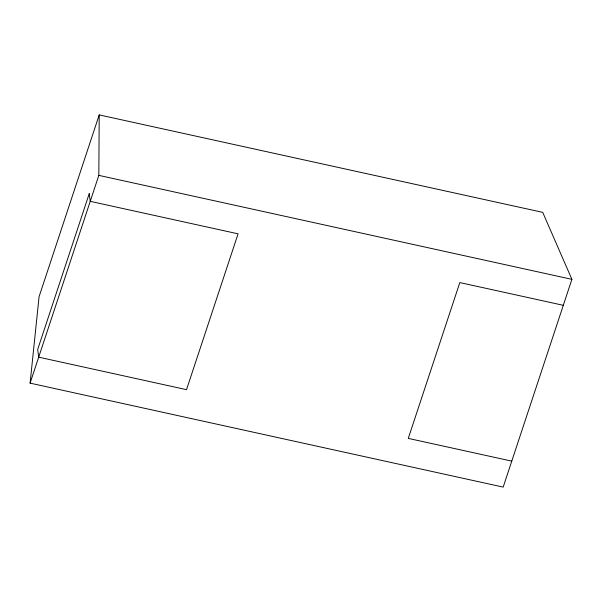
<?xml version="1.0" encoding="UTF-8"?>
<svg xmlns="http://www.w3.org/2000/svg" width="602" height="602" viewBox="0 0 602 602"><rect width="100%" height="100%" fill="white"/><g stroke="black" fill="none" stroke-linecap="round" stroke-linejoin="round"><path stroke-width="0.9" d="M30.1 383.135L98.826 175.37L99.217 114.892L542.718 212.363L571.9 279.343L503.174 487.108L30.1 383.135L39.077 296.688L99.217 114.892M98.826 175.37L571.9 279.343M563.306 305.312L459.823 282.571L408.276 438.391L511.76 461.132M89.231 193.671L37.678 349.491L38.694 357.167L186.522 389.66L238.076 233.832L90.24 201.339L89.231 193.671"/></g></svg>
